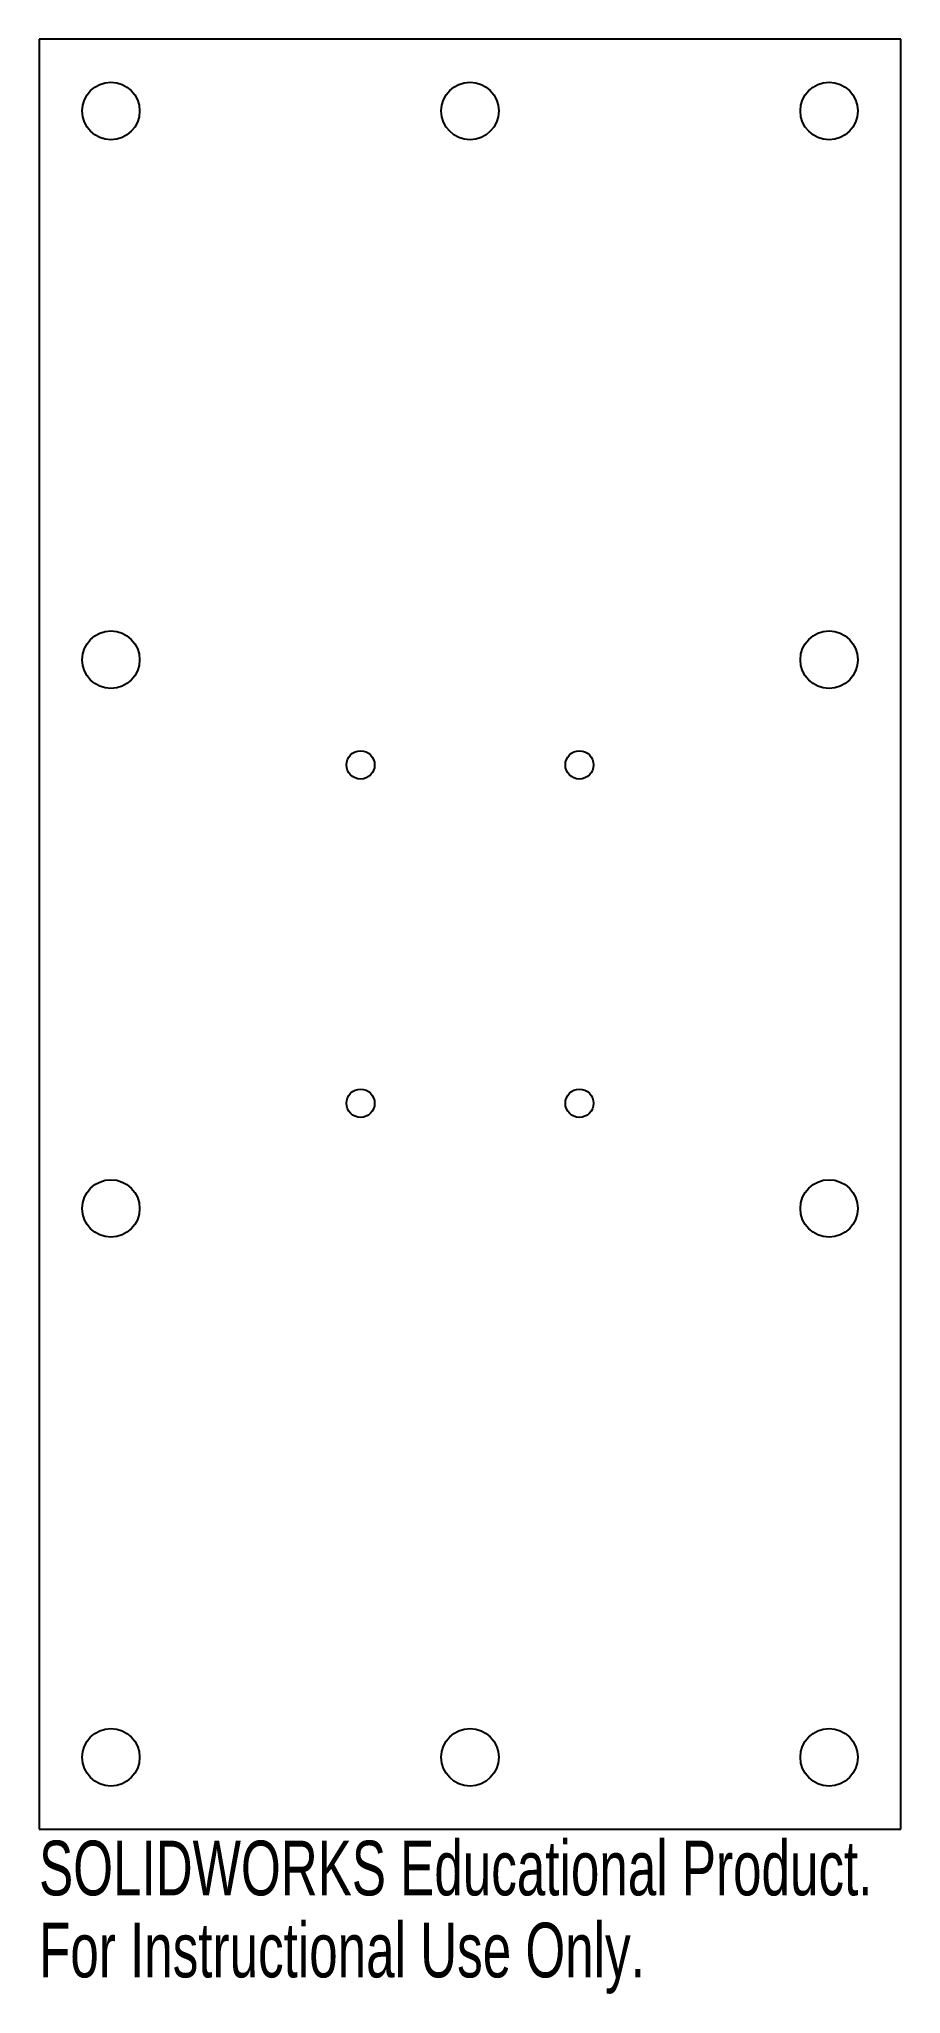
# Model space of a CAD drawing. Header units: inches. Extents: x -1.5 to 1.5, y -3.69 to 3.11.
import ezdxf

# ---------------------------------------------------------------- set-up
doc = ezdxf.new("R2010")
doc.units = ezdxf.units.IN
doc.header["$MEASUREMENT"] = 0
doc.styles.add('SLDTEXTSTYLE0', font='TXT', dxfattribs={"width": 0.7})

msp = doc.modelspace()

# ---------------------------------------------------------------- linework, layer by layer
at = {"color": 7, "linetype": 'Continuous', "lineweight": 25}
for p, q in [((1.5, 3.1139), (-1.5, 3.1139)), ((-1.5, 3.1139), (-1.5, -3.1139)), ((1.5, -3.1139), (1.5, 3.1139)), ((-1.5, -3.1139), (1.5, -3.1139))]:
    msp.add_line(p, q, dxfattribs=at)
for centre, radius in [((-1.25, 2.8639), 0.1), ((0, 2.8639), 0.1), ((1.25, 2.8639), 0.1), ((-1.25, 0.9546), 0.1), ((1.25, 0.9546), 0.1), ((-0.3811, 0.5886), 0.0492), ((0.3811, 0.5886), 0.0492), ((-0.3811, -0.5886), 0.0492), ((0.3811, -0.5886), 0.0492), ((-1.25, -0.9546), 0.1), ((1.25, -0.9546), 0.1), ((-1.25, -2.8639), 0.1), ((0, -2.8639), 0.1), ((1.25, -2.8639), 0.1)]:
    msp.add_circle(centre, radius, dxfattribs=at)

# ---------------------------------------------------------------- texts
at = {"color": 7, "linetype": 'Continuous', "char_height": 0.1903, "attachment_point": 1, "style": 'SLDTEXTSTYLE0'}
for s, insert in [('SOLIDWORKS Educational Product.', (-1.5, -3.1541)), ('For Instructional Use Only.', (-1.5, -3.4395))]:
    msp.add_mtext(s, dxfattribs=dict(at, insert=insert))

doc.saveas('drawing.dxf')
